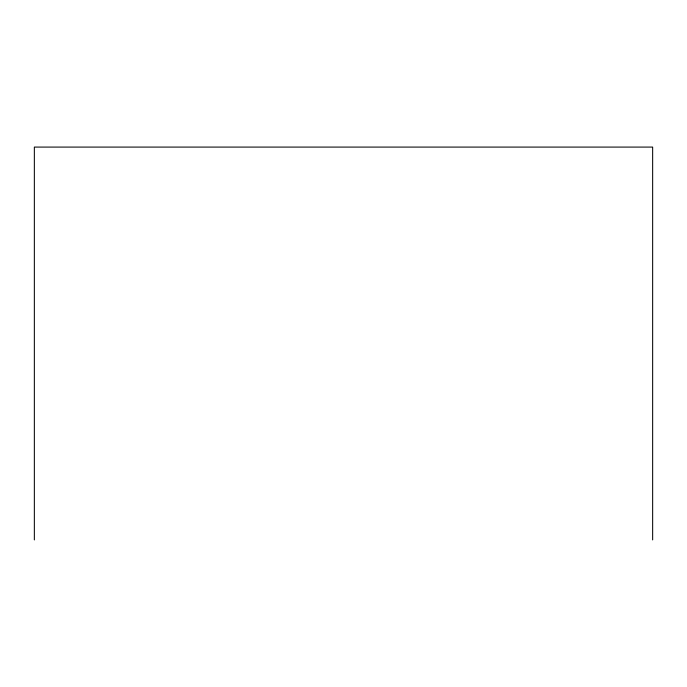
<?xml version="1.0" encoding="UTF-8"?>
<svg xmlns="http://www.w3.org/2000/svg" width="687" height="687" viewBox="0 0 687 687"><rect width="100%" height="100%" fill="white"/><g stroke="black" fill="none" stroke-linecap="round" stroke-linejoin="round"><path stroke-width="1.03" d="M652.65 539.913L652.65 147.087L34.35 147.087L34.35 539.913"/></g></svg>
